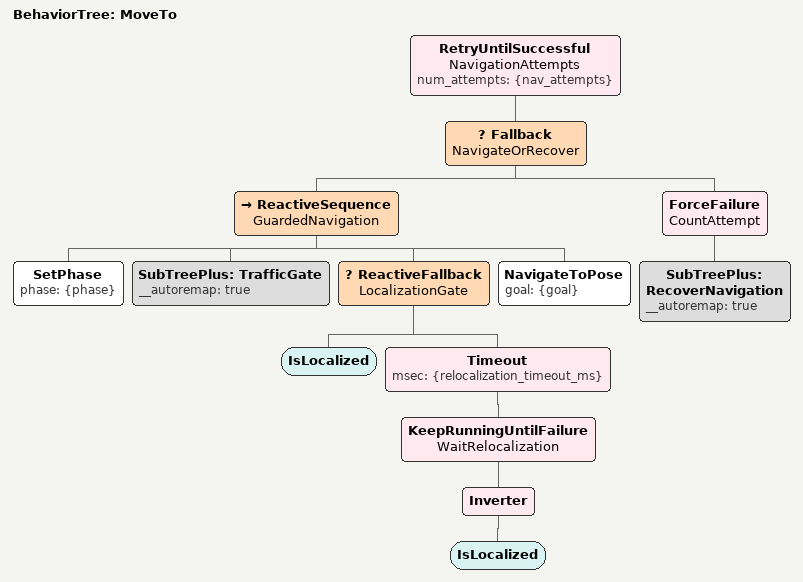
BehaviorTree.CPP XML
<?xml version="1.0" encoding="UTF-8"?>
<root>
  <BehaviorTree ID="MoveTo">
    <RetryUntilSuccessful name="NavigationAttempts" num_attempts="{nav_attempts}">
      <Fallback name="NavigateOrRecover">
        <ReactiveSequence name="GuardedNavigation">
          <SetPhase phase="{phase}"/>
          <SubTreePlus ID="TrafficGate" __autoremap="true"/>
          <ReactiveFallback name="LocalizationGate">
            <IsLocalized/>
            <Timeout msec="{relocalization_timeout_ms}">
              <KeepRunningUntilFailure name="WaitRelocalization">
                <Inverter>
                  <IsLocalized/>
                </Inverter>
              </KeepRunningUntilFailure>
            </Timeout>
          </ReactiveFallback>
          <NavigateToPose goal="{goal}"/>
        </ReactiveSequence>
        <ForceFailure name="CountAttempt">
          <SubTreePlus ID="RecoverNavigation" __autoremap="true"/>
        </ForceFailure>
      </Fallback>
    </RetryUntilSuccessful>
  </BehaviorTree>
</root>
